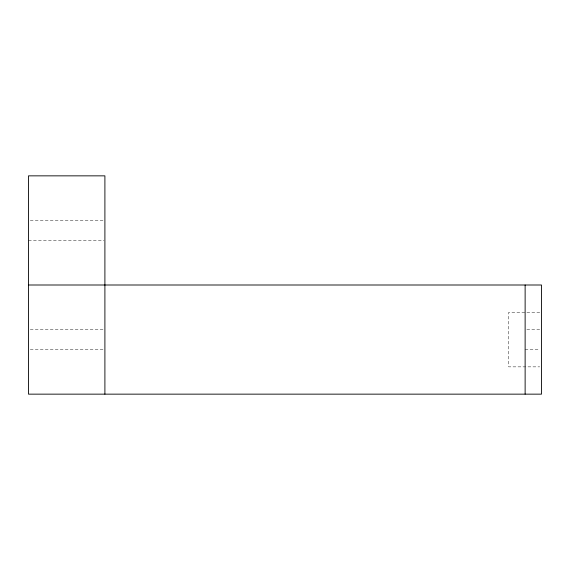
<?xml version="1.0" encoding="UTF-8"?>
<svg xmlns="http://www.w3.org/2000/svg" width="570" height="570" viewBox="0 0 570 570"><rect width="100%" height="100%" fill="white"/><g stroke="black" fill="none" stroke-linecap="round" stroke-linejoin="round"><path stroke-width="0.43" stroke-dasharray="2.85 2.14" d="M30.274 220.604L104.018 220.604M28.5 240.248L104.018 240.248M539.733 312.289L508.753 312.289L508.753 366.859L539.733 366.859M30.274 329.788L104.901 329.752M526.851 329.766L539.776 329.766M30.274 349.36L104.901 349.36M525.127 349.389L539.776 349.389"/><path stroke-width="0.85" d="M28.5 285L541.5 285L541.5 394.148L28.5 394.148L28.5 175.852L104.901 175.852L104.901 394.148M525.127 285L525.127 394.148"/></g></svg>
